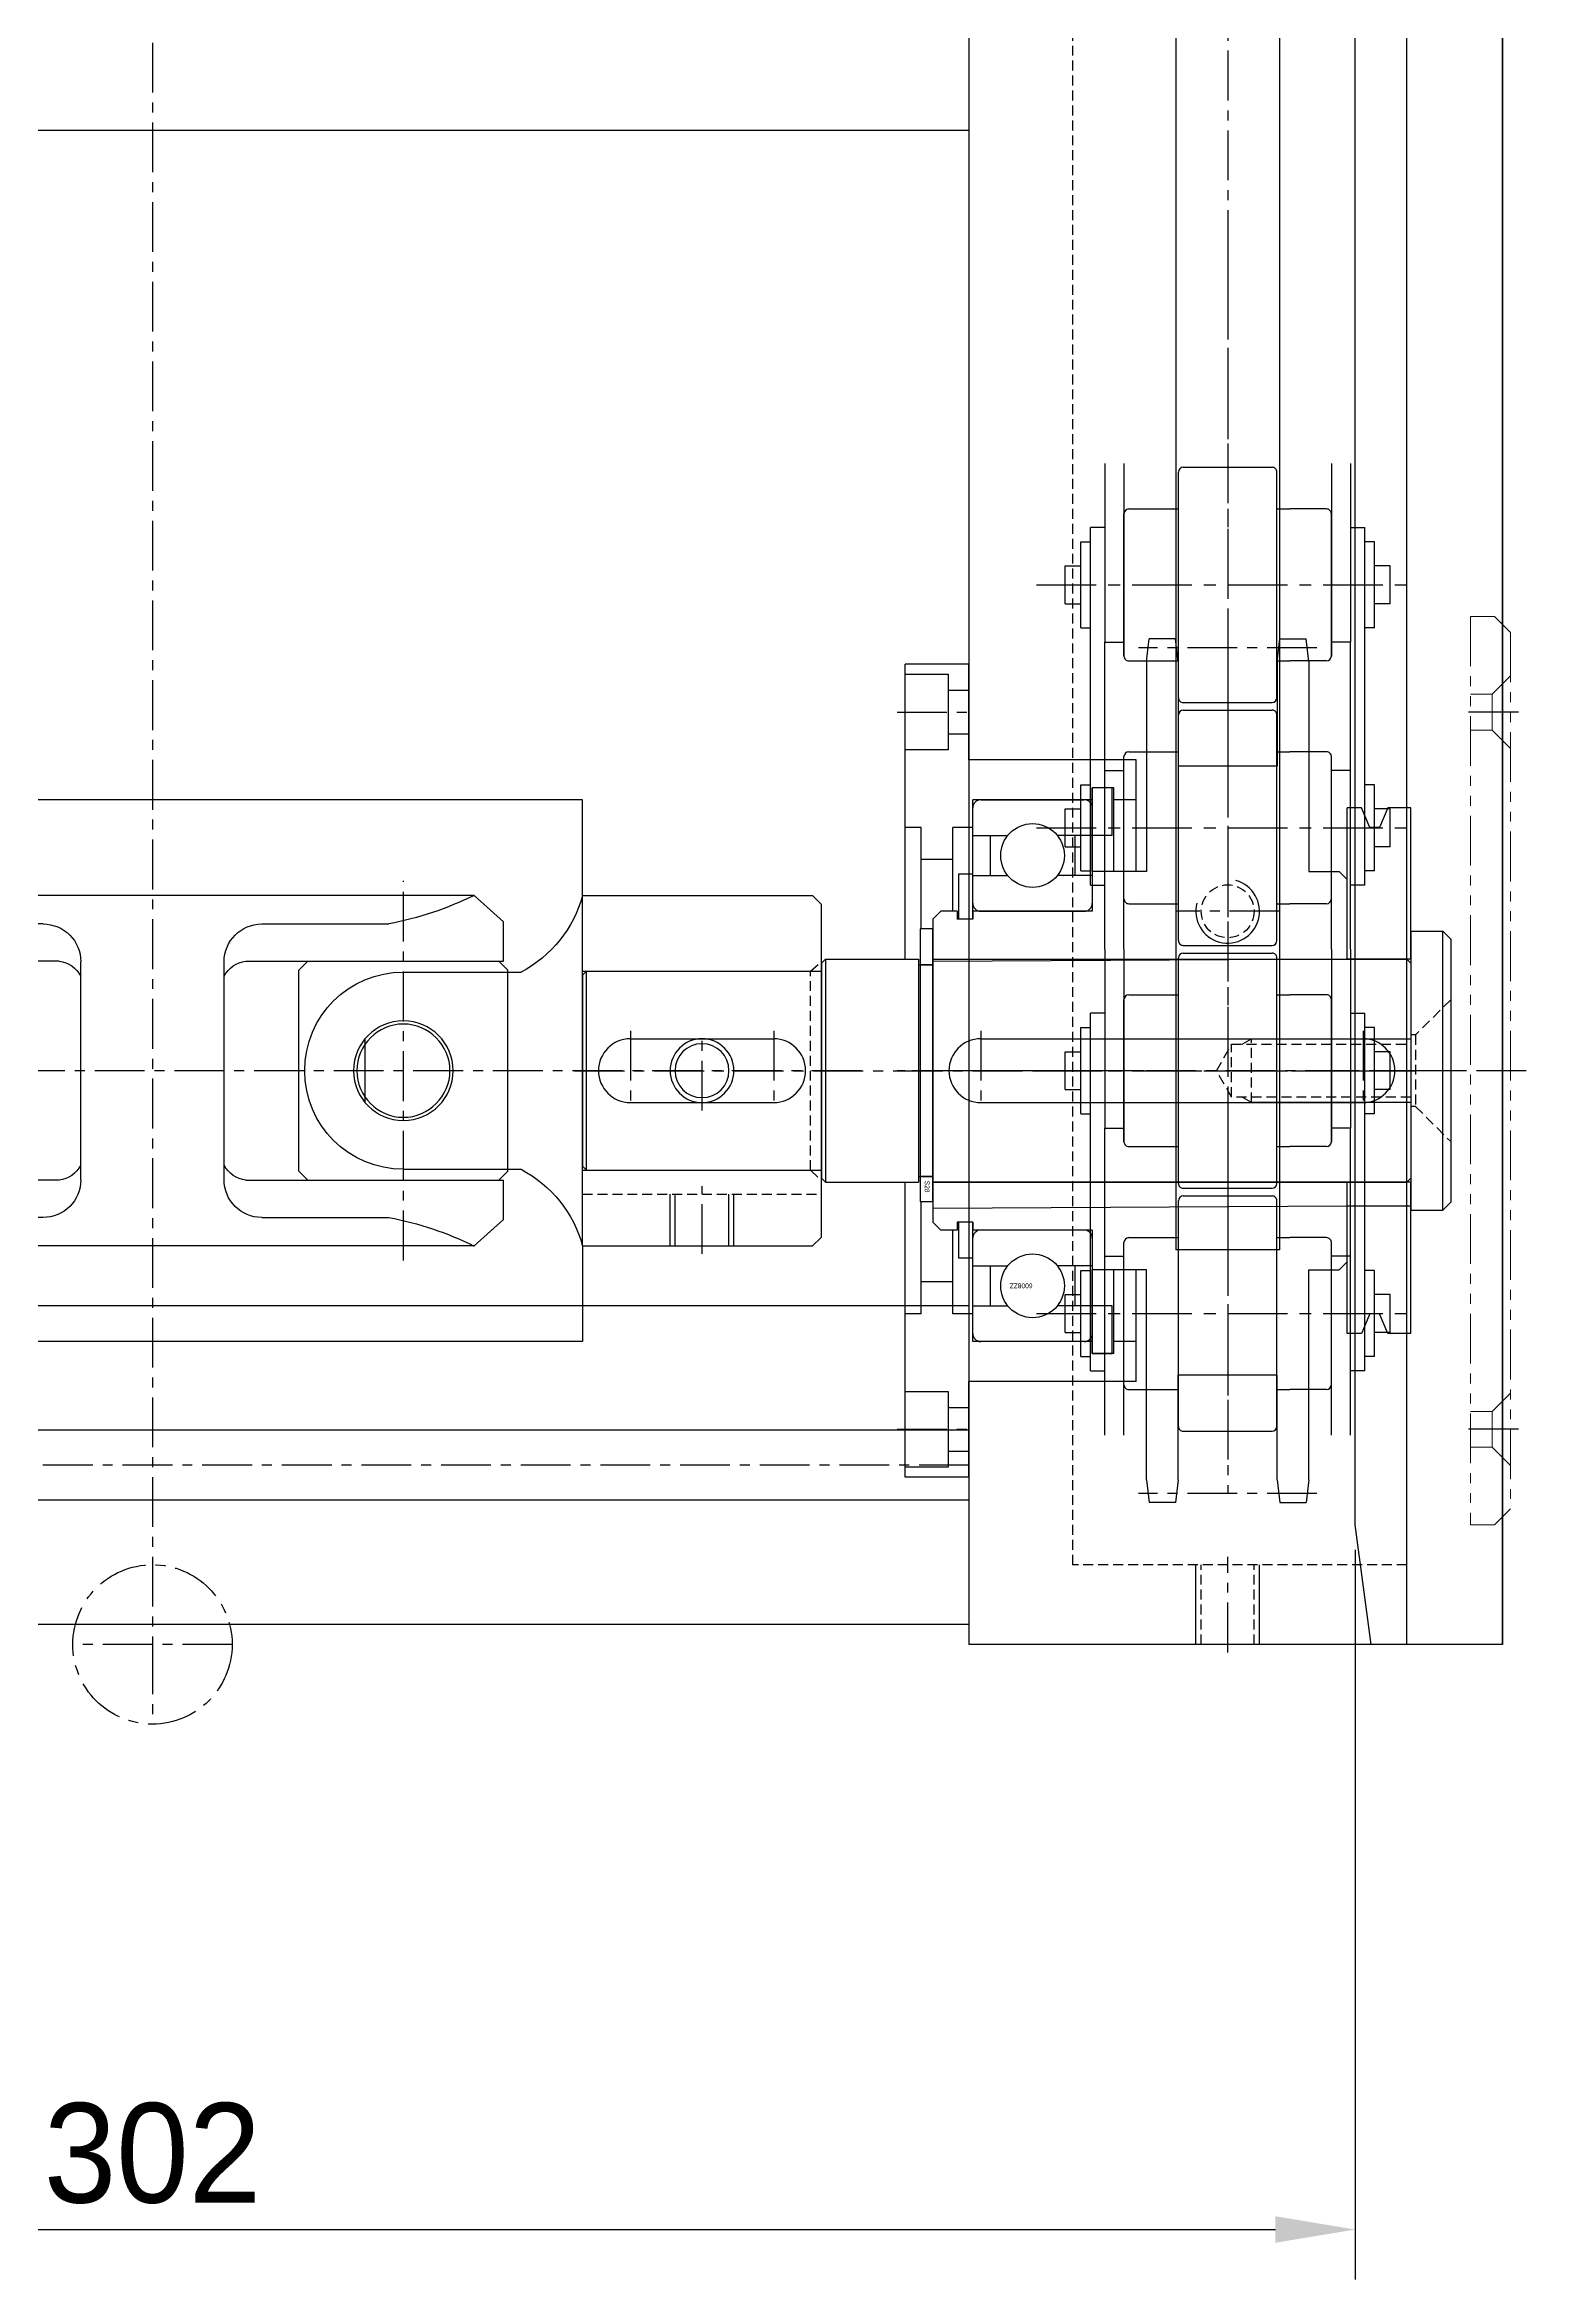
# Model space of a CAD drawing. Header units: inches. Extents: x 0 to 77285, y -118 to 40065.
# Drawn here: x 69456.6 to 69642.6, y 3145.2 to 3425.7 of the extents above; entities that cross this region are included whole.
import ezdxf
from ezdxf.enums import TextEntityAlignment as Align

# ---------------------------------------------------------------- set-up
doc = ezdxf.new("R2010")
doc.units = ezdxf.units.IN
doc.header["$LTSCALE"] = 5
doc.header["$MEASUREMENT"] = 0
for name, pattern in [('CENTER', [2, 1.25, -0.25, 0.25, -0.25]), ('HIDDEN', [0.375, 0.25, -0.125]), ('PHANTOM', [2.5, 1.25, -0.25, 0.25, -0.25, 0.25, -0.25])]:
    doc.linetypes.add(name, pattern=pattern)
for name, color, linetype in [('11', 1, 'CENTER'), ('22', 2, 'HIDDEN'), ('44', 4, 'Continuous'), ('55', 5, 'Continuous'), ('77', 40, 'HIDDEN'), ('A', 8, 'Continuous'), ('B', 123, 'Continuous'), ('G', 231, 'Continuous'), ('T', 3, 'Continuous')]:
    doc.layers.add(name, color=color, linetype=linetype)
doc.layers.add('33', color=3, linetype='PHANTOM', lineweight=9)
doc.styles.add('SCI', font='')
doc.styles.get("Standard").update_dxf_attribs({"font": 'arial.ttf'})
doc.styles.get('SCI').set_extended_font_data('Gulim')
doc.dimstyles.new('SCH', dxfattribs={"dimtxt": 2.5, "dimasz": 2, "dimexe": 1.25, "dimexo": 0.625, "dimtad": 1, "dimdec": 8, "dimtxsty": 'SCI', "dimcen": 2.5, "dimclrd": 4, "dimclre": 4, "dimclrt": 7, "dimadec": 8, "dimazin": 2, "dimtfac": 1, "dimtdec": 8, "dimtmove": 0, "dimatfit": 3, "dimfxl": 1, "dimarcsym": 0})

# ---------------------------------------------------------------- blocks, each defined once
blk = doc.blocks.new('A$C989ff7f7')
for p, q in [((0, 6), (0, -6)), ((0, 6), (8, 6)), ((8, 6), (8, -31)), ((2.6, -4.75), (2.6, 4.75)), ((2.6, 4.75), (8, 4.75)), ((2.6, 2.75), (0, 2.75)), ((2.6, -2.75), (0, -2.75)), ((8, -4.75), (2.6, -4.75)), ((-21, -6), (-21, -20)), ((-21, -6), (0, -6)), ((-21, -11), (-18.2, -11)), ((-18.2, -9.5), (-18.2, -20)), ((-18.2, -9.5), (-15.5, -9.5)), ((-15.5, -9.5), (-15.5, -20)), ((-15.5, -11), (-0.5, -11)), ((-0.5, -11), (-0.5, -25)), ((-0.5, -14.5), (2, -14.5)), ((2, -14.5), (2, -25)), ((6, -14.5), (6, -28.6)), ((6, -14.5), (8, -14.5)), ((2, -18.5), (6, -18.5)), ((8, -59), (8, -96)), ((6, -62.81), (6, -75.5)), ((-0.5, -65), (-0.5, -79)), ((2, -65), (2, -75.5)), ((-21, -70), (-21, -84)), ((-18.2, -70), (-18.2, -80.5)), ((-15.5, -70), (-15.5, -80.5)), ((2, -71.5), (6, -71.5)), ((-0.5, -75.5), (2, -75.5)), ((6, -75.5), (8, -75.5)), ((-21, -79), (-18.2, -79)), ((-18.2, -80.5), (-15.5, -80.5)), ((-15.5, -79), (-0.5, -79)), ((-21, -84), (0, -84)), ((0, -84), (0, -96)), ((2.6, -94.75), (2.6, -85.25)), ((2.6, -85.25), (8, -85.25)), ((2.6, -87.25), (0, -87.25)), ((2.6, -92.75), (0, -92.75)), ((8, -94.75), (2.6, -94.75)), ((0, -96), (8, -96))]:
    blk.add_line(p, q)
at = {"layer": '11'}
for p, q in [((9, 0), (-1, 0)), ((-22, -45), (9, -45)), ((9, -90), (-1, -90))]:
    blk.add_line(p, q, dxfattribs=at)
blk = doc.blocks.new('A$C3cb9157a')
for p, q in [((-14, 34), (-1, 34)), ((-15, 20), (-15, 33)), ((0, 33), (0, 20)), ((-15, 29.5), (-10.62, 29.5)), ((-12.81, 24.5), (-12.81, 29.5)), ((0, 29.5), (-4.38, 29.5)), ((-2.19, 24.5), (-2.19, 29.5)), ((-15, 24.5), (-10.62, 24.5)), ((0, 24.5), (-4.38, 24.5)), ((-14, 20), (-1, 20)), ((-15, -33), (-15, -20)), ((-1, -20), (-14, -20)), ((0, -20), (0, -33)), ((-15, -24.5), (-10.62, -24.5)), ((-12.81, -29.5), (-12.81, -24.5)), ((0, -24.5), (-4.38, -24.5)), ((-2.19, -29.5), (-2.19, -24.5)), ((-15, -29.5), (-10.62, -29.5)), ((0, -29.5), (-4.38, -29.5)), ((-1, -34), (-14, -34))]:
    blk.add_line(p, q)
for centre in [(-7.5, 27), (-7.5, -27)]:
    blk.add_circle(centre, 4)
for centre, start, end in [((-14, 33), 90, 180), ((-1, 33), 0, 90), ((-14, 21), 180, 270), ((-1, 21), 270, 0), ((-14, -21), 90, 180), ((-1, -21), 0, 90), ((-14, -33), 180, 270), ((-1, -33), 270, 360)]:
    blk.add_arc(centre, 1, start, end)
at = {"layer": '11'}
blk.add_line((-16, 0), (1, 0), dxfattribs=at)
at = {"layer": '44'}
blk.add_text('6008ZZ', height=0.6, dxfattribs=at).set_placement((-7.5, 26.7))
blk = doc.blocks.new('A$C1d9063d8')
for p, q in [((-2.5, 35.5), (-2.5, 29.5)), ((0, 35.5), (-2.5, 35.5)), ((0, 29.5), (0, 35.5)), ((-2.5, 29.5), (0, 29.5)), ((-2.5, -29.5), (0, -29.5)), ((-2.5, -29.5), (-2.5, -35.5)), ((0, -35.5), (0, -29.5)), ((-2.5, -35.5), (0, -35.5))]:
    blk.add_line(p, q)
at = {"layer": '11'}
blk.add_line((-3.5, 0), (1.2, 0), dxfattribs=at)
blk = doc.blocks.new('A$C24dafc05')
for p, q in [((0, 23.5), (0, 19)), ((1.8, 23.5), (0, 23.5)), ((1.8, 19), (1.8, 23.5)), ((0, 19), (1.8, 19)), ((0, -19), (1.8, -19)), ((0, -19), (0, -24.67)), ((1.8, -24.67), (1.8, -19)), ((0, -24.67), (1.8, -24.67))]:
    blk.add_line(p, q)
at = {"layer": '11'}
blk.add_line((-1, 0), (2.9, 0), dxfattribs=at)
blk = doc.blocks.new('A$C3918d32b')
for p, q in [((0, -57), (0, 57)), ((3, 57), (0, 57)), ((5, 55), (3, 57)), ((5, -55), (5, 55)), ((5, 49.55), (2.7, 47.25)), ((2.7, 47.25), (0, 47.25)), ((2.7, 47.25), (2.7, 42.75)), ((2.7, 42.75), (0, 42.75)), ((2.7, 42.75), (5, 40.45)), ((5, -40.45), (2.7, -42.75)), ((2.7, -42.75), (0, -42.75)), ((2.7, -42.75), (2.7, -47.25)), ((2.7, -47.25), (0, -47.25)), ((2.7, -47.25), (5, -49.55)), ((5, -55), (3, -57)), ((3, -57), (0, -57))]:
    blk.add_line(p, q)
at = {"layer": '11'}
for p, q in [((6, 45), (-1, 45)), ((7, 0), (-2, 0)), ((6, -45), (-1, -45))]:
    blk.add_line(p, q, dxfattribs=at)
blk = doc.blocks.new('FINALrf2040vrp-sc')
for p, q in [((8.2, 2.5), (8.2, 1.5)), ((8.2, 2.5), (17.2, 2.5)), ((10.715, 4.15), (14.685, 4.15)), ((10.715, 4.15), (10.715, 2.5)), ((14.685, 4.15), (14.685, 2.5)), ((17.2, 2.5), (17.2, 1.5)), ((33.6, 2.5), (42.6, 2.5)), ((33.6, 2.5), (33.6, 1.5)), ((36.115, 4.15), (36.115, 2.5)), ((36.115, 4.15), (40.085, 4.15)), ((40.085, 4.15), (40.085, 2.5)), ((42.6, 2.5), (42.6, 1.5)), ((0, 0), (18.7, 0)), ((6.7, 1.5), (44.1, 1.5)), ((6.7, 1.5), (6.7, 0)), ((18.7, 0), (32.1, 0)), ((18.7, 0), (18.7, -2)), ((32.1, 0), (32.1, -2)), ((50.8, 0), (32.1, 0)), ((44.1, 0), (44.1, 1.5)), ((0, -2), (20.14, -2)), ((50.8, -2), (30.66, -2)), ((30.66, -2), (45.54, -2)), ((4.76, -2.5), (4.76, -6.35)), ((20.64, -2.5), (20.64, -6.35)), ((30.16, -2.5), (30.16, -6.35)), ((46.04, -2.5), (46.04, -6.35)), ((4.76, -6.35), (4.76, -7.7)), ((20.64, -6.35), (20.64, -7.7)), ((30.16, -6.35), (30.16, -7.7)), ((46.04, -6.35), (46.04, -7.7)), ((0.4, -8.2), (0.4, -17.5)), ((0.9, -7.7), (24.5, -7.7)), ((25, -8.2), (25, -17.5)), ((25.8, -8.2), (25.8, -17.5)), ((26.3, -7.7), (49.9, -7.7)), ((50.4, -8.2), (50.4, -17.5)), ((0.9, -18), (24.5, -18)), ((4.76, -18), (4.76, -19.35)), ((20.64, -18), (20.64, -19.35)), ((26.3, -18), (49.9, -18)), ((30.16, -18), (30.16, -19.35)), ((46.04, -18), (46.04, -19.35)), ((4.76, -23.2), (4.76, -19.35)), ((20.64, -23.2), (20.64, -19.35)), ((30.16, -23.2), (30.16, -19.35)), ((46.04, -23.2), (46.04, -19.35)), ((0, -23.7), (20.14, -23.7)), ((0, -25.7), (18.7, -25.7)), ((6.7, -27.2), (6.7, -25.7)), ((18.7, -25.7), (18.7, -23.7)), ((18.7, -25.7), (32.1, -25.7)), ((30.66, -23.7), (45.54, -23.7)), ((50.8, -23.7), (30.66, -23.7)), ((32.1, -25.7), (32.1, -23.7)), ((50.8, -25.7), (32.1, -25.7)), ((44.1, -25.7), (44.1, -27.2)), ((6.7, -27.2), (44.1, -27.2)), ((8.2, -28.2), (8.2, -27.2)), ((17.2, -28.2), (17.2, -27.2)), ((33.6, -28.2), (33.6, -27.2)), ((42.6, -28.2), (42.6, -27.2)), ((8.2, -28.2), (17.2, -28.2)), ((10.715, -29.85), (10.715, -28.2)), ((10.715, -29.85), (14.685, -29.85)), ((14.685, -29.85), (14.685, -28.2)), ((33.6, -28.2), (42.6, -28.2)), ((36.115, -29.85), (36.115, -28.2)), ((36.115, -29.85), (40.085, -29.85)), ((40.085, -29.85), (40.085, -28.2))]:
    blk.add_line(p, q)
for centre, start, end in [((5.26, -2.5), 90, 180), ((20.14, -2.5), 0, 90), ((30.66, -2.5), 90, 180), ((45.54, -2.5), 0, 90), ((0.9, -8.2), 90, 180), ((24.5, -8.2), 0, 90), ((26.3, -8.2), 90, 180), ((49.9, -8.2), 0, 90), ((0.9, -17.5), 180, 270), ((24.5, -17.5), 270, 0), ((26.3, -17.5), 180, 270), ((49.9, -17.5), 270, 0), ((5.26, -23.2), 180, 270), ((20.14, -23.2), 270, 0), ((30.66, -23.2), 180, 270), ((45.54, -23.2), 270, 0)]:
    blk.add_arc(centre, 0.5, start, end)
at = {"layer": '11'}
for p, q in [((12.7, 7.15), (12.7, -32.85)), ((38.1, 7.15), (38.1, -32.85))]:
    blk.add_line(p, q, dxfattribs=at)
blk = doc.blocks.new('A$C006C2B59')
at = {"layer": '11'}
blk.add_line((-60.19, 0), (67.37, 0), dxfattribs=at)
at = {"rotation": 179.9999999999999}
for p in [(12.7, -12.85), (63.5, -12.85)]:
    blk.add_blockref('FINALrf2040vrp-sc', p, dxfattribs=at)
blk = doc.blocks.new('A$Ce95bc381')
for p, q in [((0, 280), (0, 0)), ((0, 280), (16.5, 280)), ((16.5, 280), (18.5, 265)), ((18.5, 265), (18.5, 15)), ((16.5, 0), (18.5, 15)), ((0, 0), (16.5, 0))]:
    blk.add_line(p, q)
blk = doc.blocks.new('A$C85a5e17c')
for p, q in [((0, 16.4), (0, -17.81)), ((1.6, 16.4), (0, 16.4)), ((1.6, -17.81), (1.6, 16.4)), ((0, 13.3), (1.6, 13.3)), ((0, -13.3), (1.6, -13.3)), ((0, -17.81), (1.6, -17.81))]:
    blk.add_line(p, q)
at = {"layer": '11'}
blk.add_line((-1, 0), (2.65, 0), dxfattribs=at)
at = {"layer": '44', "style": 'SCI'}
blk.add_text('S28', height=0.6, rotation=90, dxfattribs=at).set_placement((0.74, 13.81), align=Align.MIDDLE_LEFT)
blk = doc.blocks.new('A$Ca9249236')
for p, q in [((-280, 67), (0, 67)), ((0, 67), (0, 0)), ((0, 55), (-280, 55)), ((-86, 55.5), (-105, 55.5)), ((-105, 55.5), (-105, 52.6)), ((-86, 55.5), (-86, 47.5)), ((-39, 55.5), (-58, 55.5)), ((-58, 55.5), (-58, 47.5)), ((-54.99, 55.5), (-54.99, 47.5)), ((-39, 55.5), (-39, 52.6)), ((-105, 52.6), (-102.5, 51.55)), ((-102.5, 51.55), (-102.5, 50.35)), ((-39, 52.6), (-41.5, 51.55)), ((-41.5, 51.55), (-41.5, 50.35)), ((-102.5, 50.35), (-105, 49.3)), ((-105, 49.3), (-105, 47.5)), ((-41.5, 50.35), (-39, 49.3)), ((-39, 49.3), (-39, 47.5)), ((-86, 47.5), (-105, 47.5)), ((-96, 47.5), (-97, 46.5)), ((-97, 42.7), (-97, 46.5)), ((-86, 47.5), (-96, 47.5)), ((-86, 47.5), (-85.71, -4.5)), ((-58, 47.5), (-58, -4.5)), ((-48, 47.5), (-58, 47.5)), ((-54.99, 47.5), (-54.7, -4.5)), ((-39, 47.5), (-54.99, 47.5)), ((-48, 47.5), (-47, 46.5)), ((-47, 42.7), (-47, 46.5)), ((-123.36, 42.7), (-126.18, 42.35)), ((-126.18, 39.05), (-126.18, 42.35)), ((-123.36, 42.7), (-97, 42.7)), ((-20.64, 42.7), (-47, 42.7)), ((-20.64, 42.7), (-17.82, 42.35)), ((-17.82, 39.05), (-17.82, 42.35)), ((-280, 39), (-49.5, 39)), ((-123.36, 38.7), (-126.18, 39.05)), ((-123.36, 38.7), (-110.21, 38.7)), ((-110.21, 38.7), (-110.21, 26.3)), ((-49.5, 39), (-49.5, 26)), ((-33.79, 38.7), (-33.79, 26.3)), ((-20.64, 38.7), (-33.79, 38.7)), ((-20.64, 38.7), (-17.82, 39.05)), ((-280, 26), (-49.5, 26)), ((-123.36, 26.3), (-126.18, 25.95)), ((-126.18, 25.95), (-126.18, 22.65)), ((-123.36, 26.3), (-110.21, 26.3)), ((-20.64, 26.3), (-33.79, 26.3)), ((-20.64, 26.3), (-17.82, 25.95)), ((-17.82, 25.95), (-17.82, 22.65)), ((-123.36, 22.3), (-126.18, 22.65)), ((-20.64, 22.3), (-17.82, 22.65)), ((-123.36, 22.3), (-97, 22.3)), ((-97, 22.3), (-97, 15.5)), ((-47, 22.3), (-47, 15.5)), ((-20.64, 22.3), (-47, 22.3)), ((-97, 15.5), (-92, 15.5)), ((-92, 15.5), (-92, 0.5)), ((-52, 15.5), (-47, 15.5)), ((-52, 15.5), (-52, 0.5)), ((-360, 0), (0, 0)), ((-92, 0.5), (-91, 0.5)), ((-91, 0.5), (-91, -1.45)), ((-53, 0.5), (-52, 0.5)), ((-53, 0.5), (-53, -1.45)), ((-92, -1.45), (-91, -1.45)), ((-92, -1.45), (-92, -3.5)), ((-92, -1.45), (-92, -3.5)), ((-53, -1.45), (-52, -1.45)), ((-52, -1.45), (-52, -3.5)), ((-52, -1.45), (-52, -3.5)), ((-91, -4.5), (-92, -3.5)), ((-91, -4.5), (-85.71, -4.5)), ((-58, -4.5), (-53, -4.5)), ((-53, -4.5), (-52, -3.5))]:
    blk.add_line(p, q)
at = {"layer": '11'}
for p, q in [((-72, 56.5), (-72, 46.5)), ((-72, 48.5), (-72, -5.5)), ((-125.07, 43.7), (-125.07, 21.3)), ((-18.93, 43.7), (-18.93, 21.3)), ((-92, 39), (-92, 26)), ((-280, 32.5), (-18.93, 32.5)), ((1, 32.5), (-11, 32.5))]:
    blk.add_line(p, q, dxfattribs=at)
at = {"layer": '22'}
for p, q in [((-10, 55), (-10, 13)), ((0, 35.82), (-10, 35.82)), ((0, 29.18), (-10, 29.18)), ((-270, 13), (-10, 13))]:
    blk.add_line(p, q, dxfattribs=at)
at = {"layer": '77'}
blk.add_circle((-92, 32.5), 3.32, dxfattribs=at)
at = {"layer": 'T'}
for p, q in [((0, 36.5), (-10, 36.5)), ((0, 28.5), (-10, 28.5))]:
    blk.add_line(p, q, dxfattribs=at)
blk.add_arc((-92, 32.5), 4, 255, 165, dxfattribs=at)
at = {"rotation": 270}
blk.add_blockref('A$C989ff7f7', (-27, 0), dxfattribs=at)
at = {"layer": '11', "rotation": 270}
for name, p in [('A$C1d9063d8', (-72, 15.5)), ('A$C24dafc05', (-72, 0.5))]:
    blk.add_blockref(name, p, dxfattribs=at)
at = {"layer": '33', "xscale": -1, "rotation": 270}
blk.add_blockref('A$C3918d32b', (-72, 63), dxfattribs=at)
at = {"layer": '44', "rotation": 270}
for name, p in [('A$C3cb9157a', (-72, 0.5)), ('A$C85a5e17c', (-72, -4.5))]:
    blk.add_blockref(name, p, dxfattribs=at)
at = {"layer": 'B', "xscale": 1.200000000000001, "yscale": 1.200000000000001, "zscale": 1.200000000000001}
blk.add_blockref('A$C006C2B59', (-102.48, 32.5), dxfattribs=at)
at = {"layer": 'G', "rotation": 270}
blk.add_blockref('A$Ce95bc381', (-280, 67), dxfattribs=at)
blk = doc.blocks.new('A$C465b6ffa')
for p, q in [((272, 190), (67, 190)), ((272, 42.5), (67, 42.5)), ((272, 2.5), (67, 2.5))]:
    blk.add_line(p, q)
at = {"layer": '11'}
for p, q in [((169.5, 361), (169.5, 0)), ((272, 22.5), (67, 22.5)), ((179.5, 0), (159.5, 0)), ((169.5, 0), (169.5, -10))]:
    blk.add_line(p, q, dxfattribs=at)
blk.add_circle((169.5, 0), 10, dxfattribs=at)
at = {"layer": 'A'}
for p, q in [((272, 26.9), (67, 26.9)), ((272, 18.1), (67, 18.1))]:
    blk.add_line(p, q, dxfattribs=at)
at = {"rotation": 270}
blk.add_blockref('A$Ca9249236', (272, 0), dxfattribs=at)
blk = doc.blocks.new('*D774')
at = {"color": 4, "lineweight": -2, "transparency": 16777216}
for p, q in [((69319.14, 3236.78), (69319.14, 3145.23)), ((69621.14, 3236.78), (69621.14, 3145.23)), ((69329.14, 3151.48), (69611.14, 3151.48))]:
    blk.add_line(p, q, dxfattribs=at)
at = {"color": 4, "transparency": 16777216}
for points in [[(69329.14, 3153.15), (69329.14, 3149.82), (69319.14, 3151.48)], [(69611.14, 3153.15), (69611.14, 3149.82), (69621.14, 3151.48)]]:
    blk.add_solid(points, dxfattribs=at)
at = {"layer": 'Defpoints', "color": 0, "transparency": 16777216}
for p in [(69319.14, 3239.9), (69621.14, 3239.9), (69621.14, 3151.48)]:
    blk.add_point(p, dxfattribs=at)
at = {"color": 7, "transparency": 16777216, "insert": (69470.14, 3161.02), "char_height": 12.5, "attachment_point": 5, "style": 'SCI'}
blk.add_mtext('302', dxfattribs=at)
blk = doc.blocks.new('A$Cb686dc58')
for p, q in [((0, 17.5), (0, -17.5)), ((0, 17.5), (4, 17.5)), ((4, 17.5), (5, 16.5)), ((4, -17.5), (4, 17.5)), ((5, 16.5), (5, -16.5)), ((4, -17.5), (5, -16.5)), ((0, -17.5), (4, -17.5))]:
    blk.add_line(p, q)
at = {"layer": '11'}
blk.add_line((6, 0), (-1, 0), dxfattribs=at)
at = {"layer": '22'}
for p, q in [((5, 8.9), (0.6, 4.5)), ((0.6, 4.5), (0, 4.5)), ((0.6, 4.5), (0.6, -4.5)), ((0.6, -4.5), (0, -4.5)), ((0.6, -4.5), (5, -8.9))]:
    blk.add_line(p, q, dxfattribs=at)
blk = doc.blocks.new('wehgweh3h4')
for p, q in [((-144.09, -1875.51), (-145.21, -1876.63)), ((-115.21, -1875.51), (-144.09, -1875.51)), ((-134.21, -1875.51), (-134.21, -1882.01)), ((-133.59, -1875.51), (-133.59, -1882.01)), ((-126.83, -1875.51), (-126.83, -1882.01)), ((-126.21, -1875.51), (-126.21, -1882.01)), ((-115.21, -1875.51), (-115.21, -1919.51)), ((-105.28, -1878.83), (-101.61, -1875.51)), ((-20.82, -1875.51), (-101.61, -1875.51)), ((-17.15, -1878.83), (-20.82, -1875.51)), ((-7.21, -1875.51), (21.66, -1875.51)), ((-7.21, -1875.51), (-7.21, -1919.51)), ((3.79, -1875.51), (3.79, -1882.01)), ((4.41, -1875.51), (4.41, -1882.01)), ((11.17, -1875.51), (11.17, -1882.01)), ((11.79, -1875.51), (11.79, -1882.01)), ((21.66, -1875.51), (22.79, -1876.63)), ((-145.21, -1876.63), (-145.21, -1918.38)), ((22.79, -1876.63), (22.79, -1918.38)), ((22.79, -1876.63), (22.79, -1918.38)), ((-105.28, -1878.83), (-105.28, -1883.76)), ((-74.95, -1879.09), (-90.9, -1879.09)), ((-47.48, -1879.09), (-31.53, -1879.09)), ((-17.15, -1878.83), (-17.15, -1883.76)), ((-105.84, -1884.88), (-104.71, -1883.76)), ((-72.92, -1883.76), (-105.28, -1883.76)), ((-79.59, -1884.88), (-80.71, -1883.76)), ((-70.21, -1883.83), (-70.21, -1911.18)), ((-52.21, -1883.83), (-52.21, -1911.18)), ((-49.51, -1883.76), (-17.15, -1883.76)), ((-42.84, -1884.88), (-41.71, -1883.76)), ((-16.59, -1884.88), (-17.71, -1883.76)), ((-92.71, -1885.13), (-107.5, -1885.13)), ((-105.84, -1884.88), (-105.84, -1910.13)), ((-79.59, -1884.88), (-79.59, -1910.13)), ((-42.84, -1884.88), (-42.84, -1910.13)), ((-29.71, -1885.13), (-14.93, -1885.13)), ((-16.59, -1884.88), (-16.59, -1910.13)), ((-87.91, -1893.51), (-87.91, -1901.51)), ((-34.52, -1893.51), (-34.52, -1901.51)), ((-92.71, -1909.88), (-107.5, -1909.88)), ((-104.71, -1911.26), (-105.84, -1910.13)), ((-72.92, -1911.26), (-105.28, -1911.26)), ((-105.28, -1911.26), (-105.28, -1916.19)), ((-79.59, -1910.13), (-80.71, -1911.26)), ((-49.51, -1911.26), (-17.15, -1911.26)), ((-42.84, -1910.13), (-41.71, -1911.26)), ((-29.71, -1909.88), (-14.93, -1909.88)), ((-17.71, -1911.26), (-16.59, -1910.13)), ((-17.15, -1911.26), (-17.15, -1916.19)), ((-105.28, -1916.19), (-101.61, -1919.51)), ((-74.95, -1915.92), (-90.9, -1915.92)), ((-47.48, -1915.92), (-31.53, -1915.92)), ((-17.15, -1916.19), (-20.82, -1919.51)), ((-144.09, -1919.51), (-145.21, -1918.38)), ((-115.21, -1919.51), (-144.09, -1919.51)), ((-20.82, -1919.51), (-101.61, -1919.51)), ((-7.21, -1919.51), (21.66, -1919.51)), ((21.66, -1919.51), (22.79, -1918.38))]:
    blk.add_line(p, q)
for centre, radius in [((-92.71, -1897.51), 6.25), ((-92.71, -1897.51), 5.85), ((-29.71, -1897.51), 6.25), ((-29.71, -1897.51), 5.85), ((-130.21, -1897.51), 4), ((-130.21, -1897.51), 3.38), ((7.79, -1897.51), 4), ((7.79, -1897.51), 3.38)]:
    blk.add_circle(centre, radius)
for centre, radius, start, end in [((-100.33, -1871.48), 15.42, 195.1384, 242.3128), ((-83.09, -1838), 41.83, 243.7223, 259.2297), ((-39.34, -1838), 41.83, 280.7703, 296.2777), ((-22.1, -1871.48), 15.42, 297.6872, 344.8616), ((-74.95, -1883.83), 4.74, 0, 90), ((-47.48, -1883.83), 4.74, 90, 180), ((-73.43, -1887.39), 3.67, 28.6261, 81.9671), ((-48.99, -1887.39), 3.67, 98.0329, 151.3739), ((-92.71, -1897.51), 12.38, 270, 90), ((-29.71, -1897.51), 12.38, 90, 270), ((-73.43, -1907.63), 3.67, 278.0329, 331.3739), ((-48.99, -1907.63), 3.67, 208.6261, 261.9671), ((-100.33, -1923.53), 15.42, 117.6872, 164.8616), ((-74.95, -1911.18), 4.74, 270, 0), ((-47.48, -1911.18), 4.74, 180, 270), ((-22.1, -1923.53), 15.42, 15.1384, 62.3128), ((-83.09, -1957.02), 41.83, 100.7703, 116.2777), ((-39.34, -1957.02), 41.83, 63.7223, 79.2297)]:
    blk.add_arc(centre, radius, start, end)
at = {"layer": '11'}
for p, q in [((-130.21, -1874.51), (-130.21, -1883.01)), ((-92.71, -1873.7), (-92.71, -1921.32)), ((-29.71, -1873.7), (-29.71, -1921.32)), ((7.79, -1874.51), (7.79, -1883.01)), ((-130.21, -1892.51), (-130.21, -1902.51)), ((7.79, -1892.51), (7.79, -1902.51)), ((27.79, -1897.51), (-150.21, -1897.51))]:
    blk.add_line(p, q, dxfattribs=at)
at = {"layer": '22'}
for p, q in [((-115.21, -1882.01), (-145.21, -1882.01)), ((-143.86, -1885.01), (-145.21, -1883.76)), ((-7.21, -1882.01), (22.79, -1882.01)), ((21.43, -1885.01), (22.79, -1883.76)), ((-115.21, -1885.01), (-143.86, -1885.01)), ((-143.86, -1885.01), (-143.86, -1910.01)), ((-7.21, -1885.01), (21.43, -1885.01)), ((21.43, -1885.01), (21.43, -1910.01)), ((-143.86, -1910.01), (-145.21, -1911.25)), ((-115.21, -1910.01), (-143.86, -1910.01)), ((-7.21, -1910.01), (21.43, -1910.01)), ((21.43, -1910.01), (22.79, -1911.25))]:
    blk.add_line(p, q, dxfattribs=at)
at = {"layer": '55'}
for p, q in [((-7.21, -1863.51), (-115.21, -1863.51)), ((-115.21, -1875.51), (-115.21, -1863.51)), ((-7.21, -1875.51), (-7.21, -1863.51)), ((-115.21, -1919.51), (-115.21, -1931.51)), ((-7.21, -1919.51), (-7.21, -1931.51)), ((-7.21, -1931.51), (-115.21, -1931.51))]:
    blk.add_line(p, q, dxfattribs=at)
blk = doc.blocks.new('A$C31dd81b7')
for p, q in [((-104, 12), (-103.5, 12.5)), ((-104, 12), (-104, -12)), ((-103.5, 12.5), (-74, 12.5)), ((-103.5, -12.5), (-103.5, 12.5)), ((-74, 13.5), (-73.5, 14)), ((-74, 13.5), (-74, -13.5)), ((-73.5, 14), (-61.8, 14)), ((-73.5, 14), (-73.5, -14)), ((-61.8, 14), (-61.8, -14)), ((-61.8, 13.3), (-60, 13.3)), ((-60, 14), (-0.5, 14)), ((-60, 14), (-60, -14)), ((-0.5, 14), (0, 13.5)), ((-0.5, -14), (-0.5, 14)), ((0, 13.5), (0, -13.5)), ((-98, 4), (-80, 4)), ((-54, 4), (-6, 4)), ((-98, -4), (-80, -4)), ((-54, -4), (-6, -4)), ((-104, -12), (-103.5, -12.5)), ((-103.5, -12.5), (-74, -12.5)), ((-74, -13.5), (-73.5, -14)), ((-73.5, -14), (-61.8, -14)), ((-61.8, -13.3), (-60, -13.3)), ((-60, -14), (-0.5, -14)), ((-0.5, -14), (0, -13.5))]:
    blk.add_line(p, q)
for centre, start, end in [((-98, 0), 90, 270), ((-80, 0), 270, 90), ((-54, 0), 90, 270), ((-6, 0), 270, 90)]:
    blk.add_arc(centre, 4, start, end)
at = {"layer": '11'}
for p, q in [((-98, 5), (-98, -5)), ((-80, 5), (-80, -5)), ((-54, 5), (-54, -5)), ((-6, 5), (-6, -5)), ((-105, 0), (0.5, 0))]:
    blk.add_line(p, q, dxfattribs=at)
at = {"layer": '22'}
for p, q in [((-24.42, 0), (-22.5, 3.32)), ((-22.5, 3.32), (0, 3.32)), ((-22.5, -3.32), (-22.5, 3.32)), ((-20, -4), (-20, 4)), ((-22.5, -3.32), (-24.42, 0)), ((0, -3.32), (-22.5, -3.32))]:
    blk.add_line(p, q, dxfattribs=at)
at = {"layer": 'T'}
for p, q in [((-21.17, 3.32), (-20, 4)), ((-20, 4), (0, 4)), ((-20, -4), (-21.17, -3.32)), ((0, -4), (-20, -4))]:
    blk.add_line(p, q, dxfattribs=at)
blk = doc.blocks.new('A$C825d1deb')
for name in ['A$Cb686dc58', 'A$C31dd81b7']:
    blk.add_blockref(name, (0.5, 0))
at = {"layer": '44', "xscale": -1, "rotation": 180}
blk.add_blockref('wehgweh3h4', (-96.29, -1897.51), dxfattribs=at)

msp = doc.modelspace()

# ---------------------------------------------------------------- block references
for name, p in [('A$C465b6ffa', (69300.64052937, 3224.90443646)), ('A$C825d1deb', (69627.64052937, 3296.90443646))]:
    msp.add_blockref(name, p)

# ---------------------------------------------------------------- dimensions: what is measured, and where the dimension line sits
dim = msp.add_linear_dim(base=(69621.1405293681, 3151.4842882652), p1=(69319.1405293681, 3239.9044364599), p2=(69621.1405293681, 3239.9044364599), dimstyle='SCH', override={"dimscale": 5, "dimcen": 1})
dim.commit()
dim.dimension.update_dxf_attribs({"geometry": '*D774', "text_midpoint": (69470.1405293681, 3161.0174107686)})

doc.saveas('drawing.dxf')
